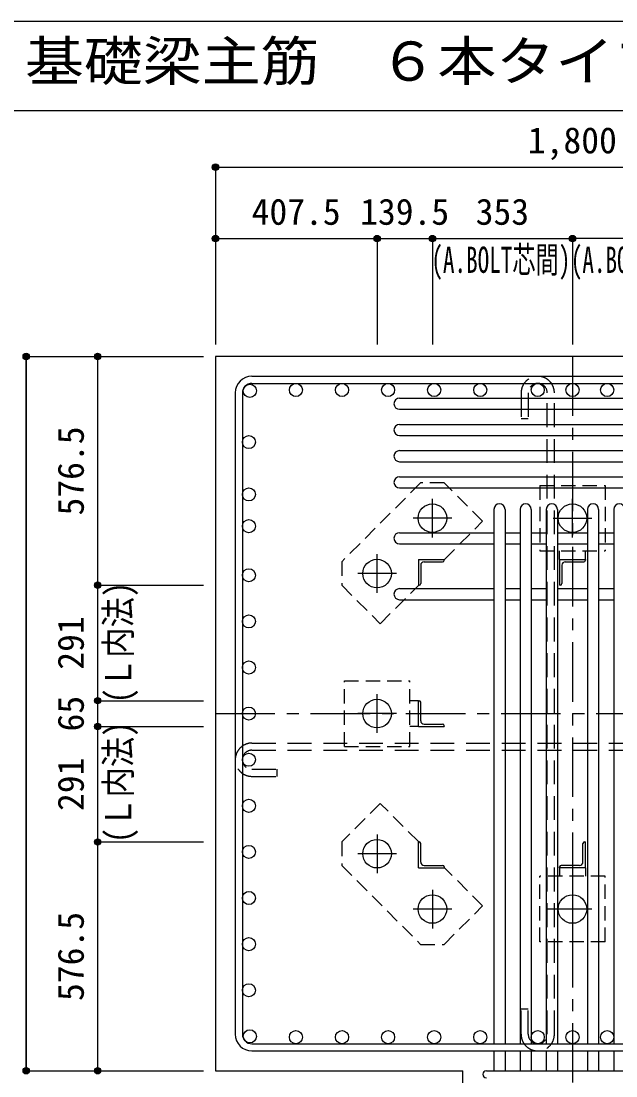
# Model space of a CAD drawing. Units: millimetres at full size, sheet at 1:30; details may follow other scales. Extents: x -5973 to 5954, y -4195 to 4201.
# Drawn here: x -837 to 662, y 1543 to 4201 of the extents above; entities that cross this region are included whole.
import ezdxf
from ezdxf.enums import TextEntityAlignment as Align

# ---------------------------------------------------------------- set-up
doc = ezdxf.new("R2010")
doc.units = ezdxf.units.MM
doc.header["$LTSCALE"] = 30
doc.header["$PDMODE"] = 32
doc.header["$PDSIZE"] = 15
for name, pattern in [('CHAIN1', [8, 5, -1, 1, -1]), ('DASHED1', [1.8, 1.2, -0.6]), ('DASHED2', [3, 2, -1])]:
    doc.linetypes.add(name, pattern=pattern)
for name, color, linetype in [('0-1_躯体線', 2, 'Continuous'), ('0-2_アンカーボルト', 4, 'CHAIN1'), ('0-3_立上り筋', 3, 'Continuous'), ('0-4_フープ筋', 7, 'Continuous'), ('0-5_基礎梁筋', 7, 'Continuous'), ('0-6_スタラップ筋', 7, 'Continuous'), ('0-7_文字', 4, 'Continuous'), ('0-9_プレート', 4, 'DASHED1'), ('0-A_アングル', 4, 'Continuous'), ('0-C', 7, 'DASHED2'), ('0-D_寸法', 4, 'Continuous'), ('6-7_文字', 7, 'Continuous'), ('F-0_枠', 6, 'Continuous')]:
    doc.layers.add(name, color=color, linetype=linetype)
doc.styles.add('ＭＳ ゴシック', font='')
doc.styles.get('ＭＳ ゴシック').set_extended_font_data('MS Gothic')

msp = doc.modelspace()

# ---------------------------------------------------------------- linework, layer by layer
at = {"layer": '0-1_躯体線'}
for p, q in [((1852.44, 3356.03), (-347.56, 3356.03)), ((-347.56, 3356.03), (-347.56, 1556.03)), ((-347.56, 1556.03), (276.44, 1556.03)), ((276.44, 1156.03), (276.44, 1556.03))]:
    msp.add_line(p, q, dxfattribs=at)
at = {"layer": '0-2_アンカーボルト'}
for p, q in [((199.44, 2899.73), (199.44, 2997.23)), ((552.44, 2899.83), (552.44, 2997.33)), ((248.14, 2948.53), (150.64, 2948.53)), ((503.64, 2948.53), (601.14, 2948.53)), ((59.94, 2760.23), (59.94, 2857.73)), ((108.64, 2809.03), (11.14, 2809.03)), ((59.94, 2407.23), (59.94, 2504.73)), ((108.64, 2456.03), (11.14, 2456.03)), ((59.94, 2151.73), (59.94, 2054.23)), ((108.74, 2103.03), (11.24, 2103.03)), ((199.44, 2012.23), (199.44, 1914.73)), ((552.44, 2012.23), (552.44, 1914.73)), ((248.24, 1963.53), (150.74, 1963.53)), ((601.24, 1963.53), (486.74, 1963.53))]:
    msp.add_line(p, q, dxfattribs=at)
at = {"layer": '0-2_アンカーボルト', "color": 3, "linetype": 'Continuous'}
for centre in [(199.44, 2948.53), (552.44, 2948.53), (59.94, 2809.03), (59.94, 2456.03), (59.94, 2103.03), (199.44, 1963.53), (552.44, 1963.53)]:
    msp.add_circle(centre, 36, dxfattribs=at)
at = {"layer": '0-3_立上り筋'}
for centre in [(-260.87, 3269.33), (-144.68, 3271.53), (-28.49, 3271.53), (87.69, 3271.53), (203.88, 3271.53), (320.06, 3271.53), (464.94, 3271.53), (552.44, 3271.53), (639.94, 3271.53), (-263.06, 3140.33), (-263.06, 3008.33), (-263.06, 2928.43), (-263.06, 2804.59), (-263.06, 2688.4), (-263.06, 2572.22), (-263.06, 2456.03), (-263.06, 2339.84), (-263.06, 2223.66), (-263.06, 2107.47), (-263.06, 1991.29), (-263.06, 1875.1), (-263.06, 1758.91), (-260.87, 1642.73), (-144.68, 1640.53), (-28.49, 1640.53), (87.69, 1640.53), (203.88, 1640.53), (320.06, 1640.53), (464.94, 1640.53), (552.44, 1640.53), (639.94, 1640.53)]:
    msp.add_circle(centre, 16.5, dxfattribs=at)
at = {"layer": '0-4_フープ筋'}
for p, q in [((-255.56, 3306.03), (1360.44, 3306.03)), ((-255.56, 3288.03), (1360.44, 3288.03)), ((-297.56, 3264.03), (-297.56, 1648.03)), ((-279.56, 3264.03), (-279.56, 1648.03)), ((-255.56, 1624.03), (1360.44, 1624.03)), ((-255.56, 1606.03), (1360.44, 1606.03))]:
    msp.add_line(p, q, dxfattribs=at)
for centre, radius, start, end in [((-255.56, 3264.03), 42, 90, 180), ((-255.56, 3264.03), 24, 90, 180), ((-255.56, 1648.03), 42, 180, 270), ((-255.56, 1648.03), 24, 180, 270)]:
    msp.add_arc(centre, radius, start, end, dxfattribs=at)
at = {"layer": '0-5_基礎梁筋'}
for p, q in [((116.44, 3250.83), (1384.44, 3250.83)), ((116.44, 3222.83), (1384.44, 3222.83)), ((116.44, 3184.83), (1384.44, 3184.83)), ((116.44, 3156.83), (1384.44, 3156.83)), ((116.44, 3118.83), (1384.44, 3118.83)), ((116.44, 3090.83), (1384.44, 3090.83)), ((116.44, 3052.83), (1384.44, 3052.83)), ((116.44, 3024.83), (1384.44, 3024.83)), ((354.44, 2970.53), (354.44, 1624.03)), ((382.44, 2970.53), (382.44, 1624.03)), ((420.44, 2970.53), (420.44, 1624.03)), ((448.44, 2970.53), (448.44, 1624.03)), ((486.44, 2970.53), (486.44, 1624.03)), ((514.44, 2970.53), (514.44, 1624.03)), ((590.44, 2970.53), (590.44, 1624.03)), ((618.44, 2970.53), (618.44, 1624.03)), ((656.44, 2970.53), (656.44, 1624.03)), ((116.44, 2911.93), (354.44, 2911.93)), ((382.44, 2911.93), (420.44, 2911.93)), ((448.44, 2911.93), (486.44, 2911.93)), ((514.44, 2911.93), (590.44, 2911.93)), ((618.44, 2911.93), (656.44, 2911.93)), ((116.44, 2883.93), (354.44, 2883.93)), ((382.44, 2883.93), (420.44, 2883.93)), ((448.44, 2883.93), (486.44, 2883.93)), ((514.44, 2883.93), (590.44, 2883.93)), ((618.44, 2883.93), (656.44, 2883.93)), ((116.44, 2771.03), (354.44, 2771.03)), ((382.44, 2771.03), (420.44, 2771.03)), ((448.44, 2771.03), (486.44, 2771.03)), ((514.44, 2771.03), (590.44, 2771.03)), ((618.44, 2771.03), (656.44, 2771.03)), ((116.44, 2743.03), (354.44, 2743.03)), ((382.44, 2743.03), (420.44, 2743.03)), ((448.44, 2743.03), (486.44, 2743.03)), ((514.44, 2743.03), (590.44, 2743.03)), ((618.44, 2743.03), (656.44, 2743.03)), ((354.44, 1606.03), (354.44, 1556.03)), ((382.44, 1606.03), (382.44, 1556.03)), ((420.44, 1606.03), (420.44, 1556.03)), ((448.44, 1606.03), (448.44, 1556.03)), ((486.44, 1606.03), (486.44, 1556.03)), ((514.44, 1606.03), (514.44, 1556.03)), ((590.44, 1606.03), (590.44, 1556.03)), ((618.44, 1606.03), (618.44, 1556.03)), ((656.44, 1606.03), (656.44, 1556.03))]:
    msp.add_line(p, q, dxfattribs=at)
for centre, start, end in [((116.44, 3236.83), 90, 270), ((116.44, 3170.83), 90, 270), ((116.44, 3104.83), 90, 270), ((116.44, 3038.83), 90, 270), ((368.44, 2970.53), 0, 180), ((434.44, 2970.53), 0, 180), ((500.44, 2970.53), 0, 180), ((604.44, 2970.53), 0, 180), ((670.44, 2970.53), 0, 180), ((116.44, 2897.93), 90, 270), ((116.44, 2757.03), 90, 270)]:
    msp.add_arc(centre, 14, start, end, dxfattribs=at)
at = {"layer": '0-6_スタラップ筋'}
msp.add_line((335.44, 1556.03), (769.44, 1556.03), dxfattribs=at)
msp.add_arc((335.44, 1547.03), 9, 90, 270, dxfattribs=at)
at = {"layer": '0-9_プレート'}
for p, q in [((169.64, 3037.53), (-29.06, 2838.83)), ((229.04, 3037.53), (169.64, 3037.53)), ((325.94, 2940.63), (229.04, 3037.53)), ((469.94, 3031.03), (634.94, 3031.03)), ((469.94, 3031.03), (469.94, 2866.03)), ((634.94, 3031.03), (634.94, 2866.03)), ((229.84, 2844.53), (325.94, 2940.63)), ((469.94, 2866.03), (634.94, 2866.03)), ((519.94, 2844.53), (519.94, 2866.03)), ((584.94, 2844.53), (584.94, 2866.03)), ((-29.06, 2838.83), (-29.06, 2779.43)), ((-22.56, 2538.53), (142.44, 2538.53)), ((-22.56, 2373.53), (-22.56, 2538.53)), ((142.44, 2373.53), (142.44, 2538.53)), ((163.94, 2488.53), (142.44, 2488.53)), ((163.94, 2423.53), (142.44, 2423.53)), ((-22.56, 2373.53), (142.44, 2373.53)), ((67.84, 2229.53), (-29.06, 2132.63)), ((163.94, 2133.43), (67.84, 2229.53)), ((-29.06, 2132.63), (-29.06, 2073.23)), ((-29.06, 2073.23), (169.64, 1874.53)), ((519.94, 2067.53), (519.94, 2046.03)), ((584.94, 2067.53), (584.94, 2046.03)), ((634.94, 2046.03), (469.94, 2046.03)), ((469.94, 1881.03), (469.94, 2046.03)), ((634.94, 1881.03), (634.94, 2046.03)), ((169.64, 1874.53), (229.04, 1874.53)), ((634.94, 1881.03), (469.94, 1881.03))]:
    msp.add_line(p, q, dxfattribs=at)
for points in [[(-29.06, 2779.43), (67.84, 2682.53), (163.94, 2778.63)], [(229.04, 1874.53), (325.94, 1971.43), (229.84, 2067.53)]]:
    msp.add_lwpolyline(points, dxfattribs=at)
at = {"layer": '0-A_アングル'}
for p, q in [((163.94, 2844.53), (228.94, 2844.53)), ((163.94, 2844.53), (163.94, 2779.53)), ((228.94, 2844.53), (228.94, 2842.53)), ((519.94, 2844.53), (584.94, 2844.53)), ((519.94, 2844.53), (519.94, 2779.53)), ((584.94, 2844.53), (584.94, 2842.53)), ((169.94, 2830.03), (169.94, 2783.53)), ((178.44, 2838.53), (224.94, 2838.53)), ((525.94, 2830.03), (525.94, 2783.53)), ((534.44, 2838.53), (580.94, 2838.53)), ((165.94, 2779.53), (163.94, 2779.53)), ((521.94, 2779.53), (519.94, 2779.53)), ((163.94, 2488.53), (165.94, 2488.53)), ((163.94, 2423.53), (163.94, 2488.53)), ((169.94, 2438.03), (169.94, 2484.53)), ((163.94, 2423.53), (228.94, 2423.53)), ((178.44, 2429.53), (224.94, 2429.53)), ((228.94, 2425.53), (228.94, 2423.53)), ((163.94, 2132.53), (165.94, 2132.53)), ((163.94, 2067.53), (163.94, 2132.53)), ((169.94, 2082.03), (169.94, 2128.53)), ((578.94, 2082.03), (578.94, 2128.53)), ((582.94, 2132.53), (584.94, 2132.53)), ((584.94, 2067.53), (584.94, 2132.53)), ((178.44, 2073.53), (224.94, 2073.53)), ((570.44, 2073.53), (523.94, 2073.53)), ((163.94, 2067.53), (228.94, 2067.53)), ((228.94, 2069.53), (228.94, 2067.53)), ((519.94, 2067.53), (519.94, 2069.53)), ((584.94, 2067.53), (519.94, 2067.53))]:
    msp.add_line(p, q, dxfattribs=at)
for centre, radius, start, end in [((178.44, 2830.03), 8.5, 90, 180), ((224.94, 2842.53), 4, 270, 0), ((534.44, 2830.03), 8.5, 90, 180), ((580.94, 2842.53), 4, 270, 0), ((165.94, 2783.53), 4, 270, 0), ((521.94, 2783.53), 4, 270, 0), ((165.94, 2484.53), 4, 0, 90), ((178.44, 2438.03), 8.5, 180, 270), ((224.94, 2425.53), 4, 0, 90), ((165.94, 2128.53), 4, 0, 90), ((582.94, 2128.53), 4, 90, 180), ((178.44, 2082.03), 8.5, 180, 270), ((224.94, 2069.53), 4, 0, 90), ((523.94, 2069.53), 4, 90, 180), ((570.44, 2082.03), 8.5, 270, 0)]:
    msp.add_arc(centre, radius, start, end, dxfattribs=at)
at = {"layer": '0-C'}
for p, q in [((422.94, 3264.03), (422.94, 3200.03)), ((440.94, 3264.03), (440.94, 3200.03)), ((488.94, 1648.03), (488.94, 3264.03)), ((506.94, 1648.03), (506.94, 3264.03)), ((422.94, 3200.03), (440.94, 3200.03)), ((-255.56, 2381.84), (1360.44, 2381.84)), ((-255.56, 2363.84), (1360.44, 2363.84)), ((-255.56, 2315.84), (-191.56, 2315.84)), ((440.94, 1648.03), (440.94, 1712.03))]:
    msp.add_line(p, q, dxfattribs=at)
for points in [[(-255.56, 2297.84), (-191.56, 2297.84), (-191.56, 2315.84)], [(422.94, 1648.03), (422.94, 1712.03), (440.94, 1712.03)]]:
    msp.add_lwpolyline(points, dxfattribs=at)
for centre, radius, start, end in [((464.94, 3264.03), 42, 0, 180), ((464.94, 3264.03), 24, 0, 180), ((-255.56, 2339.84), 42, 90, 270), ((-255.56, 2339.84), 24, 90, 270), ((464.94, 1648.03), 42, 180, 0), ((464.94, 1648.03), 24, 180, 0)]:
    msp.add_arc(centre, radius, start, end, dxfattribs=at)
at = {"layer": '0-D_寸法'}
for p, q in [((-347.56, 3833.07), (-347.56, 3653.07)), ((-347.56, 3833.07), (-347.56, 3653.07)), ((-347.56, 3833.07), (1452.44, 3833.07)), ((-347.56, 3833.07), (1452.44, 3833.07)), ((-347.56, 3653.07), (59.94, 3653.07)), ((-347.56, 3653.07), (-347.56, 3386.03)), ((-347.56, 3653.07), (-347.56, 3386.03)), ((59.94, 3653.07), (199.44, 3653.07)), ((59.94, 3653.07), (59.94, 3386.03)), ((199.44, 3653.07), (552.44, 3653.07)), ((199.44, 3653.07), (199.44, 3386.03)), ((905.44, 3653.07), (552.44, 3653.07)), ((552.44, 3653.07), (552.44, 3386.03)), ((-824.6, 3356.03), (-644.6, 3356.03)), ((-824.6, 3356.03), (-644.6, 3356.03)), ((-824.6, 3356.03), (-824.6, 1556.03)), ((-824.6, 1556.03), (-824.6, 3356.03)), ((-644.6, 3356.03), (-644.6, 2779.53)), ((-644.6, 3356.03), (-377.56, 3356.03)), ((-644.6, 2779.53), (-377.56, 2779.53)), ((-644.6, 2779.53), (-644.6, 2488.53)), ((-644.6, 2488.53), (-377.56, 2488.53)), ((-644.6, 2488.53), (-644.6, 2423.53)), ((-644.6, 2423.53), (-377.56, 2423.53)), ((-644.6, 2423.53), (-644.6, 2132.53)), ((-644.6, 2132.53), (-377.56, 2132.53)), ((-644.6, 2132.53), (-644.6, 1556.03)), ((-824.6, 1556.03), (-644.6, 1556.03)), ((-644.6, 1556.03), (-377.56, 1556.03)), ((-644.6, 1556.03), (-377.56, 1556.03))]:
    msp.add_line(p, q, dxfattribs=at)
at = {"layer": '0-D_寸法', "linetype": 'CHAIN1'}
for p, q in [((552.44, 3356.03), (552.44, 1156.03)), ((-347.56, 2456.03), (1452.44, 2456.03))]:
    msp.add_line(p, q, dxfattribs=at)
at = {"layer": '0-D_寸法'}
for centre, radius in [((-347.56, 3833.07), 8), ((-347.56, 3833.07), 7.2), ((-347.56, 3833.07), 6.4), ((-347.56, 3833.07), 5.6), ((-347.56, 3833.07), 4.8), ((-347.56, 3833.07), 4), ((-347.56, 3833.07), 3.2), ((-347.56, 3833.07), 2.4), ((-347.56, 3833.07), 1.6), ((-347.56, 3833.07), 0.8), ((-347.56, 3653.07), 8), ((-347.56, 3653.07), 8), ((-347.56, 3653.07), 7.2), ((-347.56, 3653.07), 7.2), ((-347.56, 3653.07), 6.4), ((-347.56, 3653.07), 6.4), ((-347.56, 3653.07), 5.6), ((-347.56, 3653.07), 5.6), ((-347.56, 3653.07), 4.8), ((-347.56, 3653.07), 4.8), ((-347.56, 3653.07), 4), ((-347.56, 3653.07), 4), ((-347.56, 3653.07), 3.2), ((-347.56, 3653.07), 3.2), ((-347.56, 3653.07), 2.4), ((-347.56, 3653.07), 2.4), ((-347.56, 3653.07), 1.6), ((-347.56, 3653.07), 1.6), ((-347.56, 3653.07), 0.8), ((-347.56, 3653.07), 0.8), ((59.94, 3653.07), 8), ((59.94, 3653.07), 8), ((59.94, 3653.07), 7.2), ((59.94, 3653.07), 7.2), ((59.94, 3653.07), 6.4), ((59.94, 3653.07), 6.4), ((59.94, 3653.07), 5.6), ((59.94, 3653.07), 5.6), ((59.94, 3653.07), 4.8), ((59.94, 3653.07), 4.8), ((59.94, 3653.07), 4), ((59.94, 3653.07), 4), ((59.94, 3653.07), 3.2), ((59.94, 3653.07), 3.2), ((59.94, 3653.07), 2.4), ((59.94, 3653.07), 2.4), ((59.94, 3653.07), 1.6), ((59.94, 3653.07), 1.6), ((59.94, 3653.07), 0.8), ((59.94, 3653.07), 0.8), ((199.44, 3653.07), 8), ((199.44, 3653.07), 8), ((199.44, 3653.07), 7.2), ((199.44, 3653.07), 7.2), ((199.44, 3653.07), 6.4), ((199.44, 3653.07), 6.4), ((199.44, 3653.07), 5.6), ((199.44, 3653.07), 5.6), ((199.44, 3653.07), 4.8), ((199.44, 3653.07), 4.8), ((199.44, 3653.07), 4), ((199.44, 3653.07), 4), ((199.44, 3653.07), 3.2), ((199.44, 3653.07), 3.2), ((199.44, 3653.07), 2.4), ((199.44, 3653.07), 2.4), ((199.44, 3653.07), 1.6), ((199.44, 3653.07), 1.6), ((199.44, 3653.07), 0.8), ((199.44, 3653.07), 0.8), ((552.44, 3653.07), 8), ((552.44, 3653.07), 7.2), ((552.44, 3653.07), 6.4), ((552.44, 3653.07), 5.6), ((552.44, 3653.07), 4.8), ((552.44, 3653.07), 4), ((552.44, 3653.07), 3.2), ((552.44, 3653.07), 2.4), ((552.44, 3653.07), 1.6), ((552.44, 3653.07), 0.8), ((-824.6, 3356.03), 8), ((-824.6, 3356.03), 7.2), ((-824.6, 3356.03), 6.4), ((-824.6, 3356.03), 5.6), ((-824.6, 3356.03), 4.8), ((-824.6, 3356.03), 4), ((-824.6, 3356.03), 3.2), ((-824.6, 3356.03), 2.4), ((-824.6, 3356.03), 1.6), ((-824.6, 3356.03), 0.8), ((-644.6, 3356.03), 8), ((-644.6, 3356.03), 8), ((-644.6, 3356.03), 7.2), ((-644.6, 3356.03), 7.2), ((-644.6, 3356.03), 6.4), ((-644.6, 3356.03), 6.4), ((-644.6, 3356.03), 5.6), ((-644.6, 3356.03), 5.6), ((-644.6, 3356.03), 4.8), ((-644.6, 3356.03), 4.8), ((-644.6, 3356.03), 4), ((-644.6, 3356.03), 4), ((-644.6, 3356.03), 3.2), ((-644.6, 3356.03), 3.2), ((-644.6, 3356.03), 2.4), ((-644.6, 3356.03), 2.4), ((-644.6, 3356.03), 1.6), ((-644.6, 3356.03), 1.6), ((-644.6, 3356.03), 0.8), ((-644.6, 3356.03), 0.8), ((-644.6, 2779.53), 8), ((-644.6, 2779.53), 8), ((-644.6, 2779.53), 7.2), ((-644.6, 2779.53), 7.2), ((-644.6, 2779.53), 6.4), ((-644.6, 2779.53), 6.4), ((-644.6, 2779.53), 5.6), ((-644.6, 2779.53), 5.6), ((-644.6, 2779.53), 4.8), ((-644.6, 2779.53), 4.8), ((-644.6, 2779.53), 4), ((-644.6, 2779.53), 4), ((-644.6, 2779.53), 3.2), ((-644.6, 2779.53), 3.2), ((-644.6, 2779.53), 2.4), ((-644.6, 2779.53), 2.4), ((-644.6, 2779.53), 1.6), ((-644.6, 2779.53), 1.6), ((-644.6, 2779.53), 0.8), ((-644.6, 2779.53), 0.8), ((-644.6, 2488.53), 8), ((-644.6, 2488.53), 8), ((-644.6, 2488.53), 7.2), ((-644.6, 2488.53), 7.2), ((-644.6, 2488.53), 6.4), ((-644.6, 2488.53), 6.4), ((-644.6, 2488.53), 5.6), ((-644.6, 2488.53), 5.6), ((-644.6, 2488.53), 4.8), ((-644.6, 2488.53), 4.8), ((-644.6, 2488.53), 4), ((-644.6, 2488.53), 4), ((-644.6, 2488.53), 3.2), ((-644.6, 2488.53), 3.2), ((-644.6, 2488.53), 2.4), ((-644.6, 2488.53), 2.4), ((-644.6, 2488.53), 1.6), ((-644.6, 2488.53), 1.6), ((-644.6, 2488.53), 0.8), ((-644.6, 2488.53), 0.8), ((-644.6, 2423.53), 8), ((-644.6, 2423.53), 8), ((-644.6, 2423.53), 7.2), ((-644.6, 2423.53), 7.2), ((-644.6, 2423.53), 6.4), ((-644.6, 2423.53), 6.4), ((-644.6, 2423.53), 5.6), ((-644.6, 2423.53), 5.6), ((-644.6, 2423.53), 4.8), ((-644.6, 2423.53), 4.8), ((-644.6, 2423.53), 4), ((-644.6, 2423.53), 4), ((-644.6, 2423.53), 3.2), ((-644.6, 2423.53), 3.2), ((-644.6, 2423.53), 2.4), ((-644.6, 2423.53), 2.4), ((-644.6, 2423.53), 1.6), ((-644.6, 2423.53), 1.6), ((-644.6, 2423.53), 0.8), ((-644.6, 2423.53), 0.8), ((-644.6, 2132.53), 8), ((-644.6, 2132.53), 8), ((-644.6, 2132.53), 7.2), ((-644.6, 2132.53), 7.2), ((-644.6, 2132.53), 6.4), ((-644.6, 2132.53), 6.4), ((-644.6, 2132.53), 5.6), ((-644.6, 2132.53), 5.6), ((-644.6, 2132.53), 4.8), ((-644.6, 2132.53), 4.8), ((-644.6, 2132.53), 4), ((-644.6, 2132.53), 4), ((-644.6, 2132.53), 3.2), ((-644.6, 2132.53), 3.2), ((-644.6, 2132.53), 2.4), ((-644.6, 2132.53), 2.4), ((-644.6, 2132.53), 1.6), ((-644.6, 2132.53), 1.6), ((-644.6, 2132.53), 0.8), ((-644.6, 2132.53), 0.8), ((-824.6, 1556.03), 8), ((-824.6, 1556.03), 7.2), ((-824.6, 1556.03), 6.4), ((-824.6, 1556.03), 5.6), ((-824.6, 1556.03), 4.8), ((-824.6, 1556.03), 4), ((-824.6, 1556.03), 3.2), ((-824.6, 1556.03), 2.4), ((-824.6, 1556.03), 1.6), ((-824.6, 1556.03), 0.8), ((-644.6, 1556.03), 8), ((-644.6, 1556.03), 8), ((-644.6, 1556.03), 7.2), ((-644.6, 1556.03), 7.2), ((-644.6, 1556.03), 6.4), ((-644.6, 1556.03), 6.4), ((-644.6, 1556.03), 5.6), ((-644.6, 1556.03), 5.6), ((-644.6, 1556.03), 4.8), ((-644.6, 1556.03), 4.8), ((-644.6, 1556.03), 4), ((-644.6, 1556.03), 4), ((-644.6, 1556.03), 3.2), ((-644.6, 1556.03), 3.2), ((-644.6, 1556.03), 2.4), ((-644.6, 1556.03), 2.4), ((-644.6, 1556.03), 1.6), ((-644.6, 1556.03), 1.6), ((-644.6, 1556.03), 0.8), ((-644.6, 1556.03), 0.8)]:
    msp.add_circle(centre, radius, dxfattribs=at)
at = {"layer": '0-D_寸法', "color": 7}
for p in [(-347.56, 3833.07), (-347.56, 3833.07), (-347.56, 3653.07), (-347.56, 3653.07), (59.94, 3653.07), (199.44, 3653.07), (199.44, 3653.07), (552.44, 3653.07), (-824.6, 3356.03), (-644.6, 3356.03), (-644.6, 3356.03), (-644.6, 2779.53), (-644.6, 2779.53), (-644.6, 2488.53), (-644.6, 2488.53), (-644.6, 2423.53), (-644.6, 2423.53), (-644.6, 2132.53), (-644.6, 2132.53), (-824.6, 1556.03), (-644.6, 1556.03), (-644.6, 1556.03)]:
    msp.add_point(p, dxfattribs=at)
at = {"layer": 'F-0_枠'}
msp.add_line((-5972.88, 4201.15), (5954.1, 4201.15), dxfattribs=at)
at = {"layer": 'F-0_枠', "color": 2}
msp.add_line((-5972.88, 3976.15), (3723.6, 3976.15), dxfattribs=at)

# ---------------------------------------------------------------- texts
at = {"layer": '0-7_文字', "style": 'ＭＳ ゴシック', "width": 0.65}
for p in [(196.7, 3546.94), (548.18, 3546.94)]:
    msp.add_text('(A.BOLT芯間)', height=65.98, dxfattribs=at).set_placement(p, align=Align.BOTTOM_LEFT)
at = {"layer": '0-7_文字', "style": 'ＭＳ ゴシック', "width": 0.85}
for p in [(-540.02, 2482.04), (-540.02, 2130.03)]:
    msp.add_text('(Ｌ内法)', height=65.98, rotation=90, dxfattribs=at).set_placement(p, align=Align.BOTTOM_LEFT)
at = {"layer": '0-D_寸法', "style": 'ＭＳ ゴシック'}
for s, p in [('1,800', (439.94, 3848.07)), ('407.5', (-256.31, 3668.07)), ('139.5', (17.19, 3668.07)), ('353', (308.44, 3668.07))]:
    msp.add_text(s, height=65.98, dxfattribs=at).set_placement(p, align=Align.BOTTOM_LEFT)
for s, p in [('576.5', (-659.6, 2955.28)), ('291', (-659.6, 2566.53)), ('65', (-659.6, 2411.03)), ('291', (-659.6, 2210.53)), ('576.5', (-659.6, 1731.78))]:
    msp.add_text(s, height=65.98, rotation=90, dxfattribs=at).set_placement(p, align=Align.BOTTOM_LEFT)
at = {"layer": '6-7_文字', "color": 2, "style": 'ＭＳ ゴシック', "width": 1.1}
msp.add_text('\u3000\u3000基礎梁主筋\u3000６本タイプ', height=98.97, dxfattribs=at).set_placement((-1124.64, 4021.15), align=Align.BOTTOM_LEFT)

doc.saveas('drawing.dxf')
